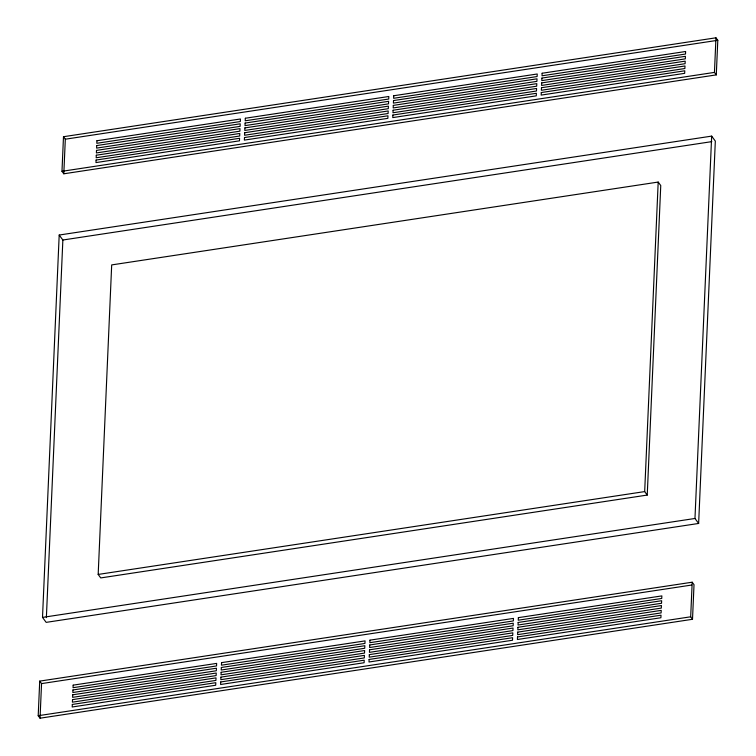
<?xml version="1.0" encoding="UTF-8"?>
<svg xmlns="http://www.w3.org/2000/svg" width="756" height="756" viewBox="0 0 756 756"><rect width="100%" height="100%" fill="white"/><g stroke="black" fill="none" stroke-linecap="round" stroke-linejoin="round"><path stroke-width="1.13" d="M38.206 715.715L39.718 681.118L692.194 582.205L694.017 584.69L692.515 619.287L40.04 718.2L38.206 715.715L690.682 616.802L692.515 619.287M42.506 617.397L59.195 235.04L711.67 136.118L715.327 141.098L698.638 523.454L46.163 622.368L42.506 617.397L694.972 518.474L698.638 523.454M61.983 171.31L63.485 136.713L715.96 37.8L717.794 40.285L716.282 74.882L63.806 173.795L61.983 171.31L714.448 72.396L716.282 74.882M40.04 718.2L41.552 683.604L39.718 681.118M63.806 173.795L65.318 139.198L63.485 136.713M46.371 617.643L62.861 240.011L59.195 235.04M98.176 574.437L111.69 264.912L658.192 182.064L660.753 185.541L647.24 495.067L100.737 577.924L98.176 574.437L644.679 491.589L647.24 495.067M644.679 491.589L658.192 182.064M690.682 616.802L692.194 582.205M694.972 518.474L711.67 136.118M714.448 72.396L715.96 37.8M65.318 139.198L717.794 40.285M62.861 240.011L711.831 141.627M41.552 683.604L691.683 585.04M72.321 704.441L72.207 706.992L215.696 685.238L215.81 682.687L72.321 704.441M72.529 699.621L72.415 702.173L215.914 680.419L216.018 677.867L72.529 699.621M72.737 694.792L72.623 697.344L216.121 675.59L216.235 673.038L72.737 694.792M72.945 689.973L72.841 692.515L216.329 670.761L216.443 668.219L72.945 689.973M73.162 685.144L73.048 687.695L216.547 665.942L216.651 663.39L73.162 685.144M96.088 160.045L95.974 162.587L239.472 140.833L239.576 138.291L96.088 160.045M96.296 155.216L96.182 157.768L239.68 136.014L239.794 133.462L96.296 155.216M96.503 150.387L96.399 152.939L239.888 131.185L240.002 128.633L96.503 150.387M96.721 145.568L96.607 148.119L240.106 126.365L240.21 123.814L96.721 145.568M96.929 140.739L96.815 143.29L240.314 121.536L240.427 118.985L96.929 140.739M220.714 681.95L220.61 684.492L364.099 662.738L364.212 660.196L220.714 681.95M220.932 677.121L220.818 679.672L364.307 657.918L364.42 655.367L220.932 677.121M221.139 672.292L221.026 674.843L364.524 653.09L364.638 650.538L221.139 672.292M221.347 667.472L221.234 670.024L364.732 648.27L364.846 645.718L221.347 667.472M221.565 662.643L221.451 665.195L364.94 643.441L365.053 640.89L221.565 662.643M244.49 137.545L244.377 140.096L387.866 118.342L387.979 115.791L244.49 137.545M244.698 132.716L244.585 135.267L388.083 113.513L388.197 110.962L244.698 132.716M244.906 127.896L244.793 130.438L388.291 108.684L388.404 106.142L244.906 127.896M245.114 123.067L245.01 125.619L388.499 103.865L388.612 101.313L245.114 123.067M245.331 118.248L245.218 120.79L388.716 99.036L388.82 96.494L245.331 118.248M369.117 659.449L369.004 662.001L512.502 640.247L512.615 637.695L369.117 659.449M369.325 654.62L369.221 657.172L512.71 635.418L512.823 632.866L369.325 654.62M369.542 649.801L369.429 652.352L512.927 630.598L513.031 628.047L369.542 649.801M369.75 644.972L369.637 647.523L513.135 625.77L513.248 623.218L369.75 644.972M369.958 640.152L369.854 642.694L513.343 620.941L513.456 618.399L369.958 640.152M392.884 115.044L392.78 117.596L536.269 95.842L536.382 93.29L392.884 115.044M393.101 110.225L392.988 112.767L536.486 91.013L536.59 88.471L393.101 110.225M393.309 105.396L393.196 107.947L536.694 86.193L536.807 83.642L393.309 105.396M393.517 100.567L393.404 103.118L536.902 81.364L537.015 78.813L393.517 100.567M393.734 95.747L393.621 98.299L537.11 76.545L537.223 73.993L393.734 95.747M517.52 636.949L517.406 639.5L660.905 617.746L661.018 615.195L517.52 636.949M517.728 632.129L517.614 634.671L661.113 612.918L661.226 610.375L517.728 632.129M517.936 627.3L517.832 629.852L661.32 608.098L661.434 605.547L517.936 627.3M518.153 622.471L518.04 625.023L661.538 603.269L661.642 600.718L518.153 622.471M518.361 617.652L518.247 620.203L661.746 598.45L661.859 595.898L518.361 617.652M541.287 92.544L541.173 95.095L684.671 73.341L684.785 70.79L541.287 92.544M541.494 87.724L541.39 90.276L684.879 68.522L684.993 65.97L541.494 87.724M541.712 82.895L541.598 85.447L685.097 63.693L685.201 61.142L541.712 82.895M541.92 78.076L541.806 80.618L685.305 58.864L685.418 56.322L541.92 78.076M542.128 73.247L542.024 75.798L685.512 54.045L685.626 51.493L542.128 73.247"/></g></svg>
